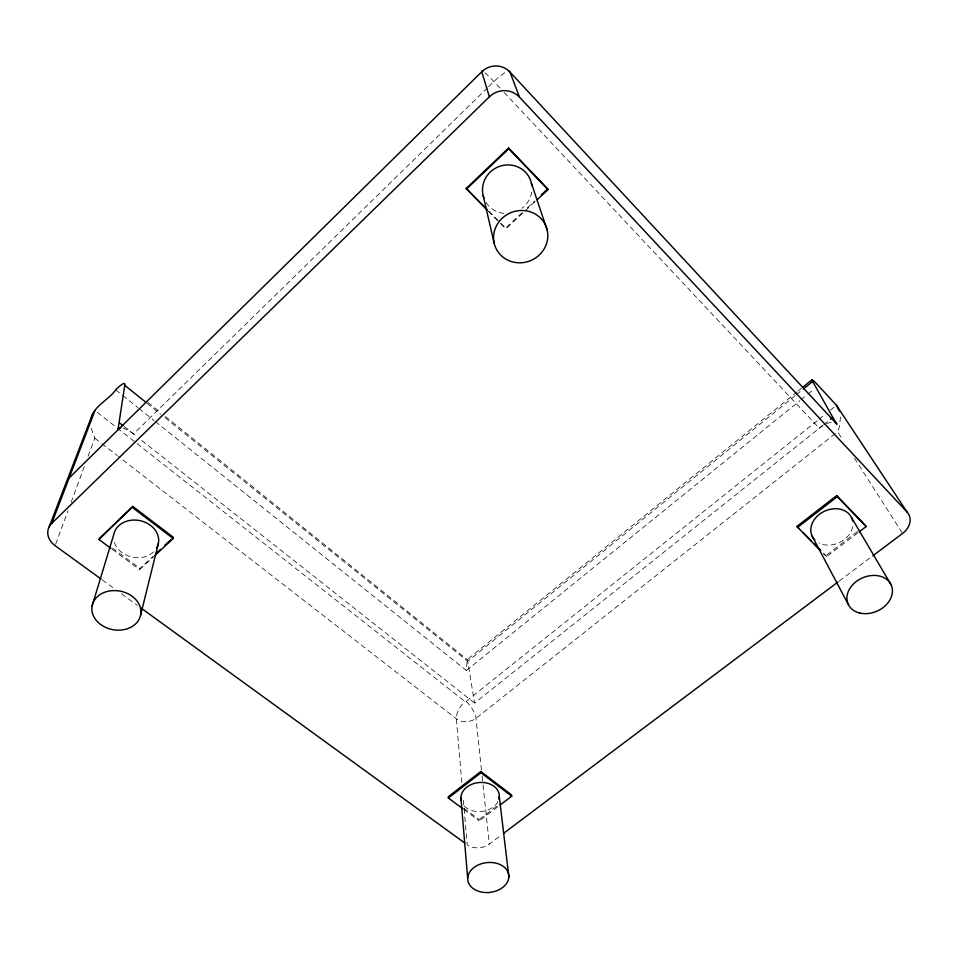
<?xml version="1.0" encoding="UTF-8"?>
<svg xmlns="http://www.w3.org/2000/svg" width="958" height="958" viewBox="0 0 958 958"><rect width="100%" height="100%" fill="white"/><g stroke="black" fill="none" stroke-linecap="round" stroke-linejoin="round"><path stroke-width="0.72" stroke-dasharray="4.79 3.59" d="M155.304 421.544L466.378 670.48L467.205 659.703L796.924 391.966M840.489 417.065L839.304 427.088L837.579 431.783L842.393 439.315M112.158 549.293L139.688 569.651L140 568.465L152.933 556.418M55.624 544.276L67.994 510.758M71.084 502.375L84.484 466.067M88.088 456.283L94.794 438.129L91.118 428.058M487.466 87.813L133.509 433.95A18.238 6.383 42.3 0 0 123.211 428.214M488.532 86.759L493.885 81.538A20.393 4.55 -45.8 0 1 507.189 71.682M535.019 201.731L505.8 228.914L505.596 228.1L522.876 212.017M527.199 207.994L534.756 200.952M139.688 569.651L153.723 556.586M798.086 391.02L801.559 388.194M795.248 395.57L467.732 661.319L474.569 703.064L822.683 425.532M796.409 394.624L802.217 389.918M466.378 670.48L799.81 400.731M800.972 399.797L806.78 395.103M807.941 394.157L813.749 389.463M117.295 428.094L465.468 701.891L817.773 420.275M818.934 419.341L824.778 414.67M830.622 409.988L834.131 407.186M823.808 424.634L829.448 420.131M835.244 433.639L475.994 718.284A13.987 10.993 -6.2 0 1 456.331 718.763L118.421 456.475M497.813 806.792L479.263 820.898L479.132 819.569L497.657 805.462M857.949 532.78L826.503 556.694L825.904 555.568L857.302 531.666M463.373 800.301L467.217 844.788A15.723 11.628 -6.4 0 0 489.299 844.082L501.238 835.113M839.268 581.027L871.517 556.778M467.205 659.703L467.732 661.319L161.95 415.257M102.243 579.889L115.535 589.529M121.582 593.924L137.293 605.324M463.816 809.474L479.263 820.898M112.517 548.12L140 568.465M463.696 808.133L479.132 819.569M94.794 438.129L100.698 442.716M101.883 443.638L117.247 455.553M97.321 412.383L116.11 427.16M124.217 426.609L137.03 436.716M141.712 440.417L474.569 703.064M115.69 389.846L121.522 394.504M122.684 395.438L137.832 407.557M138.994 408.491L154.142 420.61M147.927 402.42L160.752 412.754M165.423 416.502L467.336 659.631M146.837 403.102L160.788 414.323M489.011 211.407L505.596 228.1M488.161 211.155L499.573 222.651M500.615 223.693L505.8 228.914M823.832 553.485L825.904 555.568M823.401 553.568L826.503 556.694M500.016 88.076L493.885 81.538A20.393 2.108 48.2 0 0 484.76 72.736M504.112 92.435L819.294 428.226A17.531 7.7 -40.6 0 1 822.922 425.663M854.428 458.14L902.58 533.438M481.467 770.088L475.994 718.284A14.107 5.149 55.6 0 0 466.187 701.46M482.102 776.004L482.88 783.405M483.036 784.889L489.299 844.082M461.84 782.518L456.331 718.763A14.131 6.443 -56.4 0 1 464.905 701.484M826.574 423.723A17.531 7.7 -40.6 0 1 832.981 422.203M497.909 801.571A19.256 14.514 -6.5 0 1 481.251 811.498A19.256 14.514 -6.5 0 1 463.265 804.876M852.632 526.756A21.771 17.352 -24.8 0 1 818.695 542.863M531.726 192.091A24.968 24.07 -29.3 0 1 522.026 208.233M503.824 213.359A24.968 24.07 -29.3 0 1 486.113 202.497M153.472 552.012A22.729 18.633 11.7 0 1 130.252 556.598A22.729 18.633 11.7 0 1 113.858 540.563"/><path stroke-width="1.44" d="M90.926 420.418C92.243 406.408 108.505 400.396 115.69 389.846A17.663 3.125 -49.8 0 1 124.744 385.32L145.676 402.156M120.648 427.903A18.238 6.383 42.3 0 0 117.966 429.926L124.744 385.32M154.801 555.58L173.159 538.504L173.422 537.342L132.863 506.447L99.369 538.384L98.997 539.546L110.96 548.407M140.587 615.228A24.68 19.615 10.2 0 0 107.811 591.337A24.68 19.615 10.2 0 0 100.758 624.58A24.68 19.615 10.2 0 0 140.587 615.228L158.345 543.569M98.997 539.546L132.863 506.447M92.124 605.839L113.81 534.444A22.729 18.633 11.7 0 1 142.694 521.368A22.729 18.633 11.7 0 1 156.597 548.108M101.033 579.003L55.109 545.677A19.232 15.52 14.4 0 1 51.756 523.355L94.974 410.539M49.229 526.684L92.651 413.784M69.144 477.958L481.766 71.778A20.393 2.108 48.2 0 1 482.892 71.395M51.756 523.355L489.382 96.818A21.579 20.992 -54.7 0 1 519.487 97.129L907.082 512.051A18.202 14.262 -26.6 0 1 902.58 533.438L872.714 555.88M487.119 210.113L466.211 188.451L508.566 148.047L547.725 188.882L548 189.648L537.187 199.719M466.366 189.217L508.794 148.753L508.566 148.047M156.178 553.413L160.489 549.389M164.8 545.377L171.266 539.354M541.246 194.917L547.725 188.882M802.72 387.26L812.013 379.715M803.379 388.972L812.659 381.44A16.957 1.233 49.8 0 1 818.395 385.703L836.466 405.318L839.424 411.078M830.574 419.233L832.837 417.437L812.659 381.44M500.124 805.019L511.716 796.206L511.548 794.889L480.82 771.477L448.272 796.709L448.368 798.038L462.63 808.588M820.288 550.443L796.888 526.433L836.705 495.561L865.445 525.475L866.104 526.577L859.11 531.894M448.368 798.038L480.952 772.783L480.82 771.477M797.463 527.535L837.328 496.639L836.705 495.561M503.621 833.316L838.07 581.925M140.91 607.959L464.798 843.028M132.527 507.572L173.159 538.504M480.952 772.783L511.716 796.206M119.57 422.945L123.055 425.699M466.211 188.451L486.939 209.323M796.888 526.433L798.96 528.517M803.115 532.672L811.402 540.995M814.504 544.12L820.731 550.371M837.328 496.639L866.104 526.577M508.794 148.753L548 189.648M832.837 417.437L836.825 424.083L510.015 72.113A20.393 4.55 -45.8 0 0 509.057 71.383M836.466 405.318L907.082 512.051M851.554 517.679L891.108 584.763M812.252 536.372L848.369 604.582M519.487 97.129L510.015 72.113A20.334 19.783 -65 0 0 481.766 71.778L489.382 96.818M531.427 183.265L547.222 230.207A27.351 25.938 -23.5 0 1 512.326 261.845A27.351 25.938 -23.5 0 1 502.507 217.921A27.351 25.938 -23.5 0 1 547.222 230.207M483.167 195.588L494.268 243.619M499.274 796.565L508.878 876.941A20.669 14.969 -6.7 0 1 477.324 890.832A20.669 14.969 -6.7 0 1 478.653 864.775A20.669 14.969 -6.7 0 1 508.878 876.941M460.882 797.679L467.684 878.318M835.304 422.729A17.531 7.7 -40.6 0 1 836.801 424.107M461.109 800.205A19.256 14.514 -6.5 0 1 480.593 782.435A19.256 14.514 -6.5 0 1 498.879 799.104M814.899 540.061A21.771 17.352 -24.8 0 1 823.664 511.608A21.771 17.352 -24.8 0 1 852.632 520.924M483.898 197.995A24.968 24.07 -29.3 0 1 501.729 165.71A24.968 24.07 -29.3 0 1 531.858 185.756M859.961 613.072A23.555 18.154 -23.6 0 0 892.377 589.362A23.555 18.154 -23.6 0 0 856.692 581.195A23.555 18.154 -23.6 0 0 859.961 613.072"/></g></svg>
